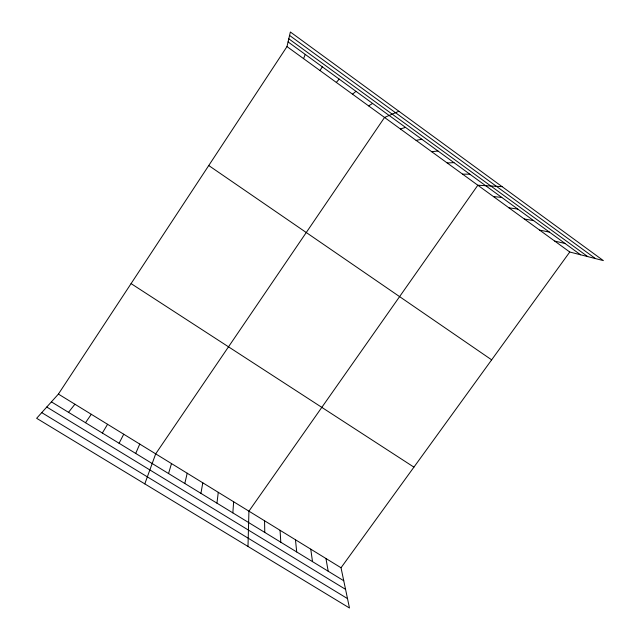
<?xml version="1.0" encoding="UTF-8"?>
<svg xmlns="http://www.w3.org/2000/svg" width="640" height="640" viewBox="0 0 640 640"><rect width="100%" height="100%" fill="white"/><g stroke="black" fill="none" stroke-linecap="round" stroke-linejoin="round"><path stroke-width="0.96" d="M247.992 546.456L248.928 511.16L477.832 185.224L502.12 186.664M232.84 512.88L233.656 501.776M216.944 503.152L218.28 492.328M200.928 493.352L202.8 482.808M286.992 46.584L290.368 32L603.36 260.608L569.768 252.016L286.992 46.584L58.408 394.08L36.64 418.296L349.48 608L341.024 567.76L58.408 394.08M184.8 483.48L187.208 473.224M168.552 473.536L171.504 463.576M144.8 483.88L155.688 453.856L384.544 117.456L398.88 111.256M303.56 58.616L305.248 54.416M135.696 453.44L139.76 444.072M119.088 443.272L123.728 434.216M102.352 433.032L107.568 424.288M320 70.568L322.296 66.816M85.504 422.72L91.304 414.288M341.024 567.76L569.768 252.016M68.52 412.328L74.912 404.224M336.32 82.416L339.2 79.12M352.52 94.184L355.976 91.336M368.592 105.864L372.624 103.448M400.384 128.96L405.536 127.4M416.104 140.384L421.8 139.232M431.704 151.72L437.944 150.984M447.192 162.968L453.96 162.64M462.568 174.136L469.856 174.208M493.44 196.568L501.76 197.424M508.936 207.824L517.768 209.072M524.312 218.992L533.648 220.632M539.576 230.08L549.408 232.104M554.728 241.088L565.056 243.488M41.744 412.616L347.512 598.616M46.76 407.032L345.568 589.36M51.416 401.864L343.76 580.752M131.08 283.6L413.92 467.136M208.744 165.536L491.648 359.848M289.576 35.432L595.496 258.6M288.792 38.8L587.752 256.616M288.072 41.912L580.576 254.784M325.944 558.488L328.192 571.224M310.76 549.16L312.504 561.632M295.464 539.76L296.712 551.968M280.064 530.296L280.8 542.232M264.552 520.76L264.776 532.424"/></g></svg>
